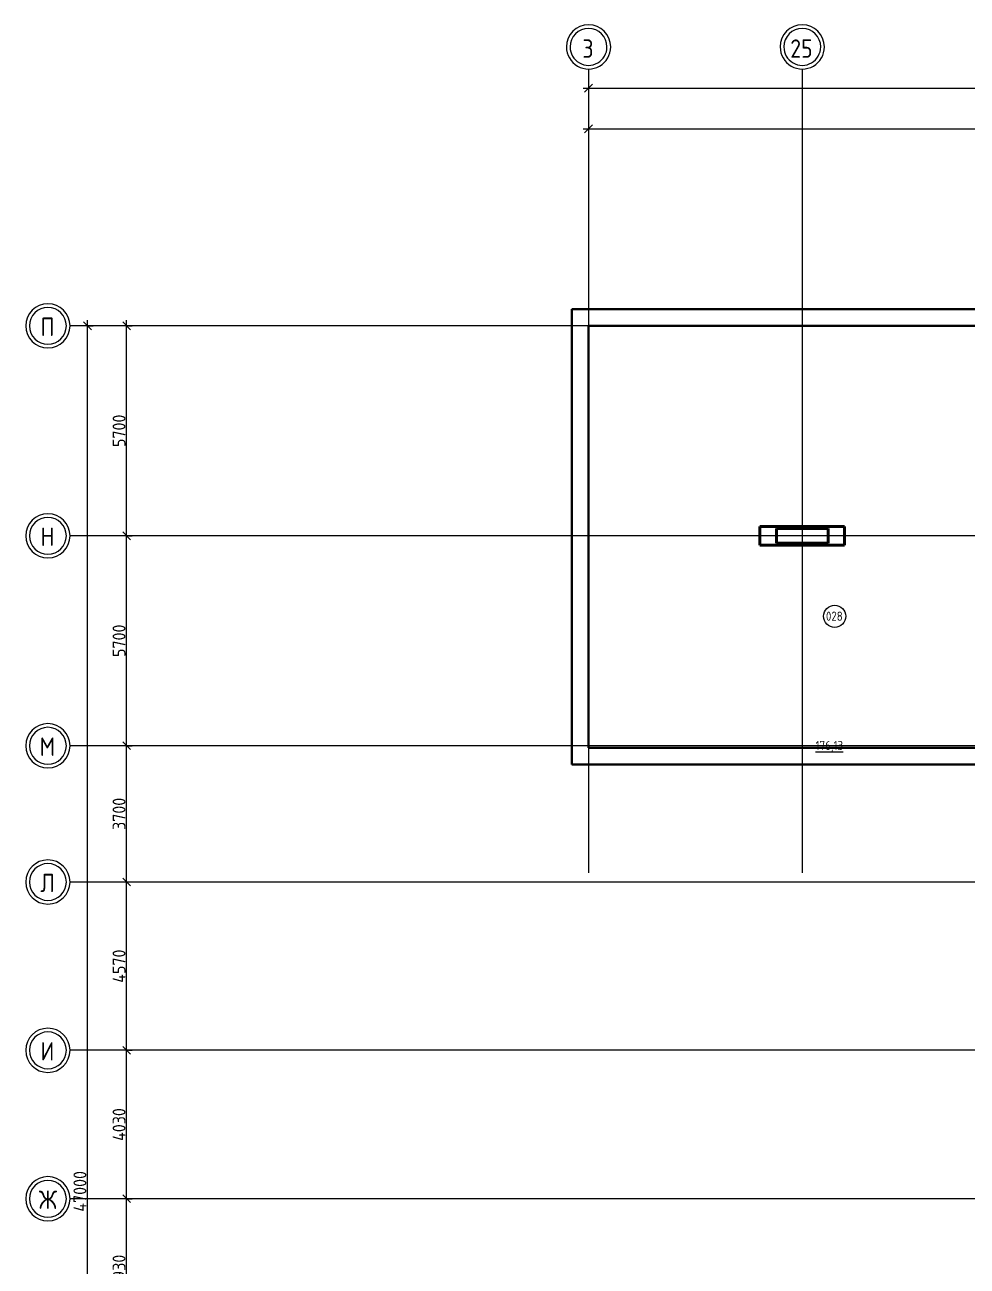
# Model space of a CAD drawing. Header units: millimetres. Extents: x -695119 to 412940, y -249585 to 622758.
# Drawn here: x -350238 to -324664, y 532895 to 566599 of the extents above; entities that cross this region are included whole.
import ezdxf

# ---------------------------------------------------------------- set-up
doc = ezdxf.new("R2010")
doc.units = ezdxf.units.MM
doc.linetypes.add('ADSK_Линия сетки', pattern=[25, 20, -2.5, 0, -2.5])
for name, color, linetype, lineweight in [('Марки помещений', 8, 'Continuous', 20), ('Несущие колонны', 252, 'Continuous', 18), ('Оси', 252, 'Continuous', 9), ('Размеры', 7, 'Continuous', 9), ('Стены разрез', 7, 'Continuous', 30)]:
    doc.layers.add(name, color=color, linetype=linetype, lineweight=lineweight)
doc.styles.add('GOST Common', font='', dxfattribs={"width": 0.9, "height": 500})
doc.styles.add('GOST Common_2', font='', dxfattribs={"width": 0.9, "height": 250})
doc.styles.add('ISOCPEUR', font='isocpeur.ttf', dxfattribs={"width": 0.9, "height": 350})
doc.styles.get('GOST Common').set_extended_font_data('GOST type B')
doc.styles.get('GOST Common_2').set_extended_font_data('GOST type B')
doc.dimstyles.new('ADSK_Основной_3_5_мм', dxfattribs={"dimscale": 304.8, "dimtxt": 348.593412, "dimasz": 0.695866, "dimexe": 0.492126, "dimexo": 0.492126, "dimgap": 0.098425, "dimtad": 1, "dimdec": 0, "dimdsep": 46, "dimtxsty": 'ISOCPEUR', "dimblk1": 'OBLIQUE', "dimblk2": 'OBLIQUE', "dimsah": 1, "dimcen": 0.09, "dimdle": 0.492126, "dimazin": 0, "dimtfac": 1, "dimtdec": 4, "dimtix": 1, "dimtmove": 0, "dimatfit": 3, "dimfxl": 1, "dimtvp": 1, "dimtolj": 1, "dimtzin": 0, "dimlwd": 18, "dimlwe": 18, "dimarcsym": 2})

# ---------------------------------------------------------------- blocks, each defined once
blk = doc.blocks.new('ADSK_КолоннаЖБ_Прямоугольная1 - 1200x1200 мм 4-V10-План подвала смеж')
at = {"layer": 'Несущие колонны', "lineweight": 40}
for p, q in [((-1150, 250), (1150, 250)), ((-1150, -250), (-1150, 250)), ((1150, 250), (1150, -250)), ((1150, -250), (-1150, -250))]:
    blk.add_line(p, q, dxfattribs=at)
blk = doc.blocks.new('ADSK_КолоннаЖБ_Прямоугольная1 - 1200x1200 мм 3-3518232-План подвала смеж')
at = {"layer": 'Несущие колонны', "lineweight": 40}
for p, q in [((-700, 200), (700, 200)), ((-700, -200), (-700, 200)), ((700, 200), (700, -200)), ((700, -200), (-700, -200))]:
    blk.add_line(p, q, dxfattribs=at)
blk = doc.blocks.new('Ось сетки - Круг_Ø12 мм 2-461932-План подвала смеж')
at = {"layer": 'Оси', "lineweight": 20}
for radius, start, end in [(6, 360, 180), (5, 360, 180), (6, 180, 360), (5, 180, 360)]:
    blk.add_arc((0, 0), radius, start, end, dxfattribs=at)
blk = doc.blocks.new('_Oblique')
at = {"color": 0, "linetype": 'ByBlock', "lineweight": -2}
blk.add_line((-0.5, -0.5), (0.5, 0.5), dxfattribs=at)
blk = doc.blocks.new('*D615')
at = {"layer": 'Defpoints', "color": 0, "transparency": 16777216}
for p in [(-347576, 534726), (-347476, 534726), (-347576, 530796)]:
    blk.add_point(p, dxfattribs=at)
at = {"layer": 'Размеры', "color": 0, "lineweight": 18, "transparency": 16777216}
for p, q in [((-347476, 530646), (-347476, 534876)), ((-347426, 534726), (-347326, 534726)), ((-347426, 530796), (-347326, 530796))]:
    blk.add_line(p, q, dxfattribs=at)
at = {"layer": 'Размеры', "color": 0, "lineweight": 18, "transparency": 16777216, "xscale": 212.1, "yscale": 212.1, "zscale": 212.1}
for p, rotation in [((-347476, 534726), 90), ((-347476, 530796), 270)]:
    blk.add_blockref('_Oblique', p, dxfattribs=dict(at, rotation=rotation))
at = {"layer": 'Размеры', "color": 0, "lineweight": 20, "transparency": 16777216, "insert": (-347681, 532761), "char_height": 350, "width": 1059.58, "attachment_point": 5, "rotation": 90, "style": 'ISOCPEUR'}
blk.add_mtext('\\A1;3930', dxfattribs=at)
blk = doc.blocks.new('*D616')
at = {"layer": 'Defpoints', "color": 0, "transparency": 16777216}
for p in [(-347576, 538756), (-347476, 538756), (-347576, 534726)]:
    blk.add_point(p, dxfattribs=at)
at = {"layer": 'Размеры', "color": 0, "lineweight": 18, "transparency": 16777216}
for p, q in [((-347476, 534576), (-347476, 538906)), ((-347426, 538756), (-347326, 538756)), ((-347426, 534726), (-347326, 534726))]:
    blk.add_line(p, q, dxfattribs=at)
at = {"layer": 'Размеры', "color": 0, "lineweight": 18, "transparency": 16777216, "xscale": 212.1, "yscale": 212.1, "zscale": 212.1}
for p, rotation in [((-347476, 538756), 90), ((-347476, 534726), 270)]:
    blk.add_blockref('_Oblique', p, dxfattribs=dict(at, rotation=rotation))
at = {"layer": 'Размеры', "color": 0, "lineweight": 20, "transparency": 16777216, "insert": (-347681, 536741), "char_height": 350, "width": 1095.38, "attachment_point": 5, "rotation": 90, "style": 'ISOCPEUR'}
blk.add_mtext('\\A1;4030', dxfattribs=at)
blk = doc.blocks.new('*D617')
at = {"layer": 'Defpoints', "color": 0, "transparency": 16777216}
for p in [(-347576, 543326), (-347476, 543326), (-347576, 538756)]:
    blk.add_point(p, dxfattribs=at)
at = {"layer": 'Размеры', "color": 0, "lineweight": 18, "transparency": 16777216}
for p, q in [((-347476, 538606), (-347476, 543476)), ((-347426, 543326), (-347326, 543326)), ((-347426, 538756), (-347326, 538756))]:
    blk.add_line(p, q, dxfattribs=at)
at = {"layer": 'Размеры', "color": 0, "lineweight": 18, "transparency": 16777216, "xscale": 212.1, "yscale": 212.1, "zscale": 212.1}
for p, rotation in [((-347476, 543326), 90), ((-347476, 538756), 270)]:
    blk.add_blockref('_Oblique', p, dxfattribs=dict(at, rotation=rotation))
at = {"layer": 'Размеры', "color": 0, "lineweight": 20, "transparency": 16777216, "insert": (-347681, 541041), "char_height": 350, "width": 1095.38, "attachment_point": 5, "rotation": 90, "style": 'ISOCPEUR'}
blk.add_mtext('\\A1;4570', dxfattribs=at)
blk = doc.blocks.new('*D618')
at = {"layer": 'Defpoints', "color": 0, "transparency": 16777216}
for p in [(-347576, 547026), (-347476, 547026), (-347576, 543326)]:
    blk.add_point(p, dxfattribs=at)
at = {"layer": 'Размеры', "color": 0, "lineweight": 18, "transparency": 16777216}
for p, q in [((-347476, 543176), (-347476, 547176)), ((-347426, 547026), (-347326, 547026)), ((-347426, 543326), (-347326, 543326))]:
    blk.add_line(p, q, dxfattribs=at)
at = {"layer": 'Размеры', "color": 0, "lineweight": 18, "transparency": 16777216, "xscale": 212.1, "yscale": 212.1, "zscale": 212.1}
for p, rotation in [((-347476, 547026), 90), ((-347476, 543326), 270)]:
    blk.add_blockref('_Oblique', p, dxfattribs=dict(at, rotation=rotation))
at = {"layer": 'Размеры', "color": 0, "lineweight": 20, "transparency": 16777216, "insert": (-347681, 545176), "char_height": 350, "width": 1059.58, "attachment_point": 5, "rotation": 90, "style": 'ISOCPEUR'}
blk.add_mtext('\\A1;3700', dxfattribs=at)
blk = doc.blocks.new('*D619')
at = {"layer": 'Defpoints', "color": 0, "transparency": 16777216}
for p in [(-347576, 552726), (-347476, 552726), (-347576, 547026)]:
    blk.add_point(p, dxfattribs=at)
at = {"layer": 'Размеры', "color": 0, "lineweight": 18, "transparency": 16777216}
for p, q in [((-347476, 546876), (-347476, 552876)), ((-347426, 552726), (-347326, 552726)), ((-347426, 547026), (-347326, 547026))]:
    blk.add_line(p, q, dxfattribs=at)
at = {"layer": 'Размеры', "color": 0, "lineweight": 18, "transparency": 16777216, "xscale": 212.1, "yscale": 212.1, "zscale": 212.1}
for p, rotation in [((-347476, 552726), 90), ((-347476, 547026), 270)]:
    blk.add_blockref('_Oblique', p, dxfattribs=dict(at, rotation=rotation))
at = {"layer": 'Размеры', "color": 0, "lineweight": 20, "transparency": 16777216, "insert": (-347681, 549876), "char_height": 350, "width": 1059.58, "attachment_point": 5, "rotation": 90, "style": 'ISOCPEUR'}
blk.add_mtext('\\A1;5700', dxfattribs=at)
blk = doc.blocks.new('*D620')
at = {"layer": 'Defpoints', "color": 0, "transparency": 16777216}
for p in [(-347576, 558426), (-347476, 558426), (-347576, 552726)]:
    blk.add_point(p, dxfattribs=at)
at = {"layer": 'Размеры', "color": 0, "lineweight": 18, "transparency": 16777216}
for p, q in [((-347476, 552576), (-347476, 558576)), ((-347426, 558426), (-347326, 558426)), ((-347426, 552726), (-347326, 552726))]:
    blk.add_line(p, q, dxfattribs=at)
at = {"layer": 'Размеры', "color": 0, "lineweight": 18, "transparency": 16777216, "xscale": 212.1, "yscale": 212.1, "zscale": 212.1}
for p, rotation in [((-347476, 558426), 90), ((-347476, 552726), 270)]:
    blk.add_blockref('_Oblique', p, dxfattribs=dict(at, rotation=rotation))
at = {"layer": 'Размеры', "color": 0, "lineweight": 20, "transparency": 16777216, "insert": (-347681, 555576), "char_height": 350, "width": 1059.58, "attachment_point": 5, "rotation": 90, "style": 'ISOCPEUR'}
blk.add_mtext('\\A1;5700', dxfattribs=at)
blk = doc.blocks.new('*D621')
at = {"layer": 'Defpoints', "color": 0, "transparency": 16777216}
for p in [(-348638, 558426), (-348538, 558426), (-348638, 511426)]:
    blk.add_point(p, dxfattribs=at)
at = {"layer": 'Размеры', "color": 0, "lineweight": 18, "transparency": 16777216}
for p, q in [((-348538, 511276), (-348538, 558576)), ((-348488, 558426), (-348388, 558426)), ((-348488, 511426), (-348388, 511426))]:
    blk.add_line(p, q, dxfattribs=at)
at = {"layer": 'Размеры', "color": 0, "lineweight": 18, "transparency": 16777216, "xscale": 212.1, "yscale": 212.1, "zscale": 212.1}
for p, rotation in [((-348538, 558426), 90), ((-348538, 511426), 270)]:
    blk.add_blockref('_Oblique', p, dxfattribs=dict(at, rotation=rotation))
at = {"layer": 'Размеры', "color": 0, "lineweight": 20, "transparency": 16777216, "insert": (-348743, 534926), "char_height": 350, "width": 1360.27, "attachment_point": 5, "rotation": 90, "style": 'ISOCPEUR'}
blk.add_mtext('\\A1;47000', dxfattribs=at)
blk = doc.blocks.new('*D641')
at = {"layer": 'Defpoints', "color": 0, "transparency": 16777216}
for p in [(-334939, 563876), (-311189, 563876), (-311189, 563776)]:
    blk.add_point(p, dxfattribs=at)
at = {"layer": 'Размеры', "color": 0, "lineweight": 18, "transparency": 16777216}
for p, q in [((-335089, 563776), (-311039, 563776)), ((-334939, 563726), (-334939, 563626)), ((-311189, 563726), (-311189, 563626))]:
    blk.add_line(p, q, dxfattribs=at)
at = {"layer": 'Размеры', "color": 0, "lineweight": 18, "transparency": 16777216, "xscale": 212.1, "yscale": 212.1, "zscale": 212.1, "rotation": 180}
blk.add_blockref('_Oblique', (-334939, 563776), dxfattribs=at)
at = {"layer": 'Размеры', "color": 0, "lineweight": 18, "transparency": 16777216, "xscale": 212.1, "yscale": 212.1, "zscale": 212.1}
blk.add_blockref('_Oblique', (-311189, 563776), dxfattribs=at)
at = {"layer": 'Размеры', "color": 0, "lineweight": 20, "transparency": 16777216, "insert": (-323064, 563981), "char_height": 350, "width": 1324.48, "attachment_point": 5, "style": 'ISOCPEUR'}
blk.add_mtext('\\A1;23750', dxfattribs=at)
blk = doc.blocks.new('*D649')
at = {"layer": 'Defpoints', "color": 0, "transparency": 16777216}
for p in [(-334939, 564980), (-281339, 564980), (-281339, 564880)]:
    blk.add_point(p, dxfattribs=at)
at = {"layer": 'Размеры', "color": 0, "lineweight": 18, "transparency": 16777216}
for p, q in [((-335089, 564880), (-281189, 564880)), ((-334939, 564830), (-334939, 564730)), ((-281339, 564830), (-281339, 564730))]:
    blk.add_line(p, q, dxfattribs=at)
at = {"layer": 'Размеры', "color": 0, "lineweight": 18, "transparency": 16777216, "xscale": 212.1, "yscale": 212.1, "zscale": 212.1, "rotation": 180}
blk.add_blockref('_Oblique', (-334939, 564880), dxfattribs=at)
at = {"layer": 'Размеры', "color": 0, "lineweight": 18, "transparency": 16777216, "xscale": 212.1, "yscale": 212.1, "zscale": 212.1}
blk.add_blockref('_Oblique', (-281339, 564880), dxfattribs=at)
at = {"layer": 'Размеры', "color": 0, "lineweight": 20, "transparency": 16777216, "insert": (-308139, 565085), "char_height": 350, "width": 1324.48, "attachment_point": 5, "style": 'ISOCPEUR'}
blk.add_mtext('\\A1;53600', dxfattribs=at)
blk = doc.blocks.new('ADSK_Марка_Помещение_ОдноЗначение_Номер - Номер-462100-План подвала смеж')
at = {"layer": 'Марки помещений'}
blk.add_circle((0, 0), 3, dxfattribs=at)

msp = doc.modelspace()

# ---------------------------------------------------------------- linework, layer by layer
at = {"layer": 'Несущие колонны'}
for p, q in [((-330288.82, 552975.625), (-327988.82, 552975.625)), ((-330288.82, 552475.625), (-330288.82, 552975.625)), ((-327988.82, 552975.625), (-327988.82, 552475.625)), ((-327988.82, 552475.625), (-330288.82, 552475.625))]:
    msp.add_line(p, q, dxfattribs=at)
at = {"layer": 'Несущие колонны', "lineweight": 40}
for p, q in [((-328438.82, 552925.625), (-329838.82, 552925.625)), ((-329838.82, 552925.625), (-329838.82, 552525.625)), ((-328438.82, 552525.625), (-328438.82, 552925.625)), ((-329838.82, 552525.625), (-328438.82, 552525.625))]:
    msp.add_line(p, q, dxfattribs=at)
at = {"layer": 'Оси', "linetype": 'ADSK_Линия сетки'}
for p, q in [((-334938.82, 565399.361), (-334938.82, 543579.207)), ((-329138.82, 565399.361), (-329138.82, 543579.207)), ((-278255.966, 558425.625), (-349011.098, 558425.625)), ((-278255.966, 552725.625), (-349011.098, 552725.625)), ((-278255.966, 547025.625), (-349011.098, 547025.625)), ((-304258.82, 543325.625), (-349011.098, 543325.625)), ((-304258.82, 538755.625), (-349011.098, 538755.625)), ((-304258.82, 534725.625), (-349011.098, 534725.625))]:
    msp.add_line(p, q, dxfattribs=at)
at = {"layer": 'Стены разрез'}
for p, q in [((-335388.82, 558875.625), (-335388.82, 546520.625)), ((-280888.82, 558875.625), (-335388.82, 558875.625)), ((-334938.82, 546970.625), (-334938.82, 558425.625)), ((-334938.82, 558425.625), (-284138.82, 558425.625)), ((-317158.82, 546970.625), (-334938.82, 546970.625)), ((-335388.82, 546520.625), (-319618.82, 546520.625))]:
    msp.add_line(p, q, dxfattribs=at)

# ---------------------------------------------------------------- block references
at = {"layer": 'Марки помещений', "xscale": 99.99999999999993, "yscale": 99.99999999999993, "zscale": 99.99999999999993}
msp.add_blockref('ADSK_Марка_Помещение_ОдноЗначение_Номер - Номер-462100-План подвала смеж', (-328260.576, 550540.248), dxfattribs=at)
at = {"layer": 'Несущие колонны', "lineweight": 40}
for name in ['ADSK_КолоннаЖБ_Прямоугольная1 - 1200x1200 мм 4-V10-План подвала смеж', 'ADSK_КолоннаЖБ_Прямоугольная1 - 1200x1200 мм 3-3518232-План подвала смеж']:
    msp.add_blockref(name, (-329138.82, 552725.625), dxfattribs=at)
at = {"layer": 'Оси', "lineweight": 20, "xscale": 99.99999999999993, "yscale": 99.99999999999993, "zscale": 99.99999999999993}
for p, rotation in [((-334938.82, 565999.361), 180), ((-329138.82, 565999.361), 180), ((-349611.098, 558425.625), 90), ((-349611.098, 552725.625), 90), ((-349611.098, 547025.625), 90), ((-349611.098, 543325.625), 90), ((-349611.098, 538755.625), 90), ((-349611.098, 534725.625), 90)]:
    msp.add_blockref('Ось сетки - Круг_Ø12 мм 2-461932-План подвала смеж', p, dxfattribs=dict(at, rotation=rotation))

# ---------------------------------------------------------------- texts
at = {"layer": 'Марки помещений', "lineweight": 9, "char_height": 250, "attachment_point": 1, "style": 'GOST Common_2'}
for s, insert, width in [('028', (-328496.833, 550667.973), 584.43019), ('\\L176,13', (-328776.426, 547156.87), 952.40475)]:
    msp.add_mtext(s, dxfattribs=dict(at, insert=insert, width=width))
at = {"layer": 'Оси', "char_height": 500, "attachment_point": 1, "style": 'GOST Common'}
for s, insert, width in [('\\fGOST Common|b0|i0|c204|p34|;\\W.9;3', (-335104.94, 566203.973), 389.62012), ('25', (-329465.59, 566203.973), 779.24025), ('\\fGOST Common|b0|i0|c204|p34|;\\W.9;П', (-349813.225, 558650.184), 440.12644), ('\\fGOST Common|b0|i0|c204|p34|;\\W.9;Н', (-349813.225, 552950.184), 440.12644), ('\\fGOST Common|b0|i0|c204|p34|;\\W.9;М', (-349837.075, 547250.184), 497.84794), ('\\fGOST Common|b0|i0|c204|p34|;\\W.9;Л', (-349816.375, 543550.184), 447.34162), ('\\fGOST Common|b0|i0|c204|p34|;\\W.9;И', (-349813.225, 538980.184), 440.12644), ('\\fGOST Common|b0|i0|c204|p34|;\\W.9;Ж', (-349860.925, 534950.184), 555.56944)]:
    msp.add_mtext(s, dxfattribs=dict(at, insert=insert, width=width))

# ---------------------------------------------------------------- dimensions: what is measured, and where the dimension line sits
at = {"layer": 'Размеры', "lineweight": 20}
for base, p1, p2, override, picture, middle in [((-281338.82, 564880.055), (-334938.82, 564980.04), (-281338.82, 564980.04), {"dimpost": '<>', "dimfxl": 53600}, '*D649', (-308138.82, 565085.055)), ((-311188.82, 563775.799), (-334938.82, 563875.784), (-311188.82, 563875.784), {"dimpost": '<>', "dimfxl": 23750}, '*D641', (-323063.82, 563980.799))]:
    dim = msp.add_linear_dim(base=base, p1=p1, p2=p2, dimstyle='ADSK_Основной_3_5_мм', override=override, dxfattribs=at)
    dim.commit()
    dim.dimension.update_dxf_attribs({"geometry": picture, "text_midpoint": middle})
for base, p1, p2, override, picture, middle in [((-348538.461, 558425.625), (-348638.445, 511425.625), (-348638.445, 558425.625), {"dimpost": '<>', "dimfxl": 47000}, '*D621', (-348743.461, 534925.625)), ((-347475.969, 558425.625), (-347575.954, 552725.625), (-347575.954, 558425.625), {"dimpost": '<>', "dimfxl": 5700}, '*D620', (-347680.969, 555575.625)), ((-347475.969, 552725.625), (-347575.954, 547025.625), (-347575.954, 552725.625), {"dimpost": '<>', "dimfxl": 5700}, '*D619', (-347680.969, 549875.625)), ((-347475.969, 547025.625), (-347575.954, 543325.625), (-347575.954, 547025.625), {"dimpost": '<>', "dimfxl": 3700}, '*D618', (-347680.969, 545175.625)), ((-347475.969, 543325.625), (-347575.954, 538755.625), (-347575.954, 543325.625), {"dimpost": '<>', "dimfxl": 4570}, '*D617', (-347680.969, 541040.625)), ((-347475.969, 538755.625), (-347575.954, 534725.625), (-347575.954, 538755.625), {"dimpost": '<>', "dimfxl": 4030}, '*D616', (-347680.969, 536740.625)), ((-347475.969, 534725.625), (-347575.954, 530795.625), (-347575.954, 534725.625), {"dimpost": '<>', "dimfxl": 3930}, '*D615', (-347680.969, 532760.625))]:
    dim = msp.add_linear_dim(base=base, p1=p1, p2=p2, angle=90, dimstyle='ADSK_Основной_3_5_мм', override=override, dxfattribs=at)
    dim.commit()
    dim.dimension.update_dxf_attribs({"geometry": picture, "text_midpoint": middle})

doc.saveas('drawing.dxf')
